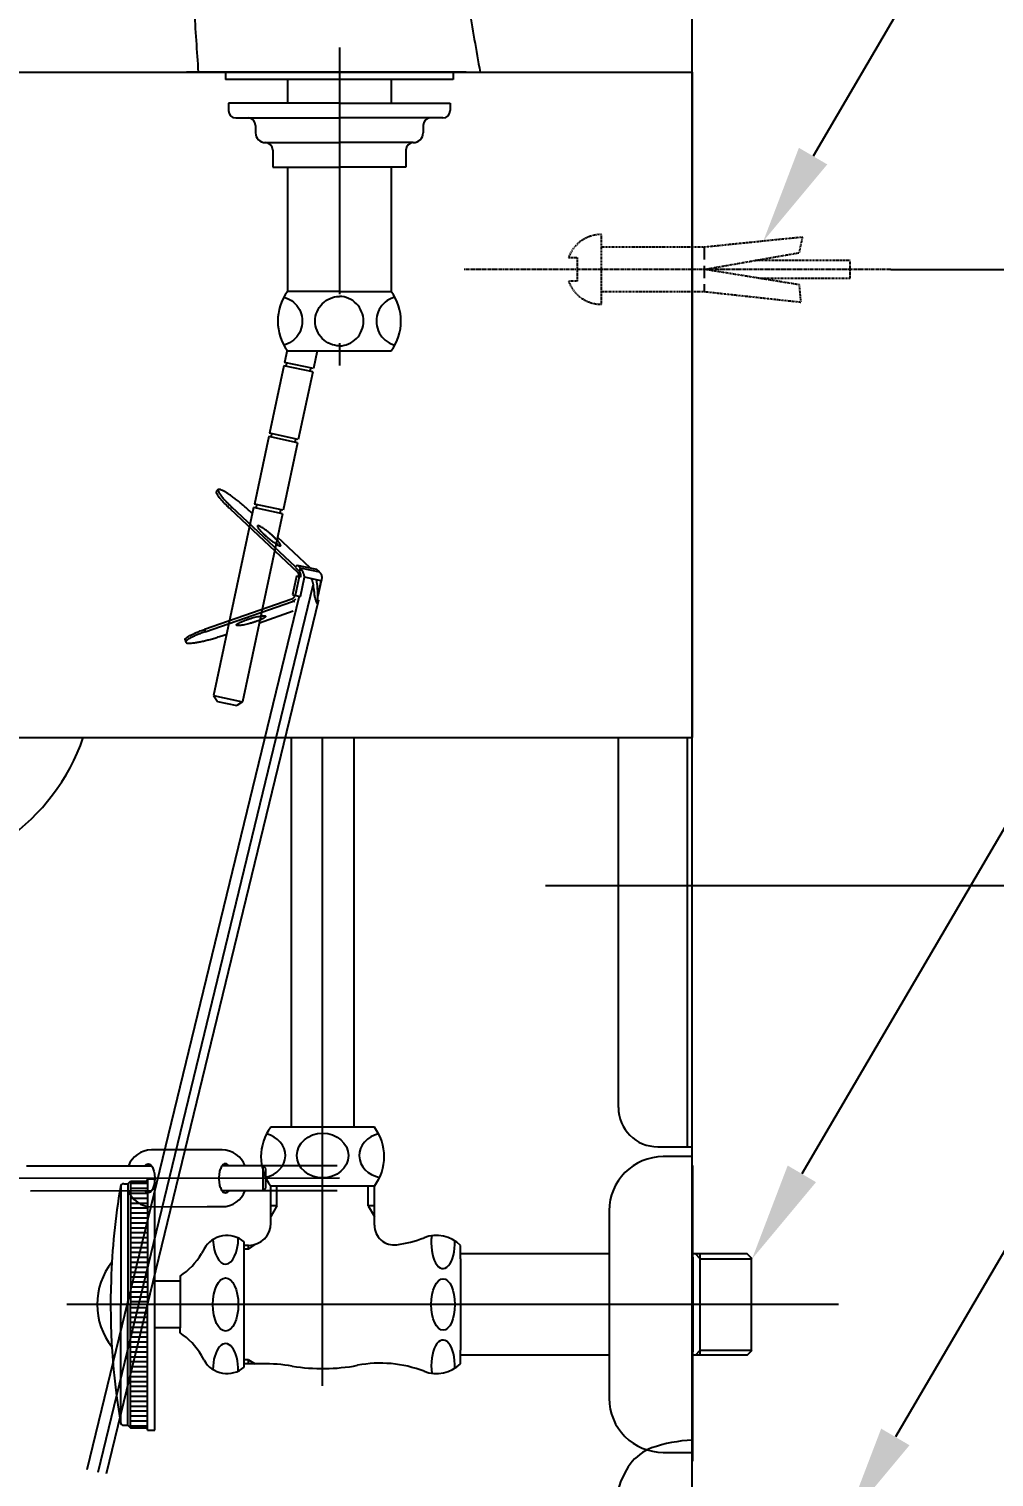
# Model space of a CAD drawing. Extents: x 0 to 6861, y 0 to 2100.
# Drawn here: x 6126.7 to 6322.5, y 640.4 to 934.2 of the extents above; entities that cross this region are included whole.
import ezdxf

# ---------------------------------------------------------------- set-up
doc = ezdxf.new("R2010")
doc.units = 0
doc.header["$LTSCALE"] = 20
doc.header["$MEASUREMENT"] = 0
for name, pattern in [('CENTER', [2, 1.25, -0.25, 0.25, -0.25]), ('CENTER2', [1.125, 0.75, -0.125, 0.125, -0.125]), ('HIDDEN2', [0.1875, 0.125, -0.0625])]:
    doc.linetypes.add(name, pattern=pattern)
doc.layers.get('0').update_dxf_attribs({"linetype": 'CONTINUOUS'})
doc.layers.get('DEFPOINTS').update_dxf_attribs({"linetype": 'CONTINUOUS'})
for name, color, linetype in [('1', 1, 'CONTINUOUS'), ('3', 3, 'CONTINUOUS'), ('4', 4, 'CONTINUOUS'), ('6', 6, 'CONTINUOUS'), ('7', 7, 'CONTINUOUS'), ('CENTER', 2, 'CENTER'), ('ORTHO$3', 7, 'CONTINUOUS'), ('ORTHO$4', 7, 'CONTINUOUS')]:
    doc.layers.add(name, color=color, linetype=linetype)
doc.layers.add('30', color=7, linetype='CONTINUOUS', true_color=0xffffff)
doc.styles.get("Standard").update_dxf_attribs({"font": 'NanumGothic.ttf'})
doc.dimstyles.get("Standard").update_dxf_attribs({"dimtxt": 2.5, "dimasz": 2, "dimexe": 2, "dimexo": 1, "dimgap": 1.5, "dimtad": 1, "dimdec": 0, "dimlfac": 10, "dimrnd": 0.5, "dimzin": 0, "dimdsep": 46, "dimtxsty": 'Standard', "dimcen": 0, "dimclrt": 2, "dimadec": 0, "dimazin": 0, "dimtfac": 1, "dimtdec": 0, "dimtmove": 0, "dimatfit": 3, "dimfxl": 1, "dimtolj": 1, "dimtzin": 0, "dimarcsym": 0})

# ---------------------------------------------------------------- blocks, each defined once
blk = doc.blocks.new('*D60')
at = {"layer": '1', "color": 3, "lineweight": -2, "transparency": 16777216}
for p, q in [((6301.56, 885.42), (6560.37, 885.42)), ((6540.37, 865.42), (6540.37, 586.95)), ((6540.37, 185.42), (6540.37, 545.26)), ((6361.66, 165.42), (6560.37, 165.42))]:
    blk.add_line(p, q, dxfattribs=at)
at = {"layer": '1', "color": 3, "transparency": 16777216}
for points in [[(6537.03, 865.42), (6543.7, 865.42), (6540.37, 885.42)], [(6537.03, 185.42), (6543.7, 185.42), (6540.37, 165.42)]]:
    blk.add_solid(points, dxfattribs=at)
at = {"layer": 'DEFPOINTS', "color": 0, "transparency": 16777216}
for p in [(6301.56, 885.42, -9.25), (6361.66, 165.42), (6540.37, 165.42)]:
    blk.add_point(p, dxfattribs=at)
at = {"layer": '1', "color": 2, "transparency": 16777216, "insert": (6540.37, 566.1), "char_height": 20, "attachment_point": 5}
blk.add_mtext('\\A1;720', dxfattribs=at)
blk = doc.blocks.new('*D51')
at = {"layer": '1', "color": 3, "lineweight": -2, "transparency": 16777216}
for p, q in [((6275.08, 760.42), (6403.98, 760.42)), ((6383.98, 740.42), (6383.98, 521.28)), ((6383.98, 185.42), (6383.98, 404.57)), ((6261.3, 165.42), (6403.98, 165.42))]:
    blk.add_line(p, q, dxfattribs=at)
at = {"layer": '1', "color": 3, "transparency": 16777216}
for points in [[(6380.65, 740.42), (6387.32, 740.42), (6383.98, 760.42)], [(6380.65, 185.42), (6387.32, 185.42), (6383.98, 165.42)]]:
    blk.add_solid(points, dxfattribs=at)
at = {"layer": 'DEFPOINTS', "color": 0, "transparency": 16777216}
for p in [(6275.08, 760.42), (6383.98, 760.42), (6261.3, 165.42)]:
    blk.add_point(p, dxfattribs=at)
at = {"layer": '1', "color": 2, "transparency": 16777216, "insert": (6383.98, 462.92), "char_height": 20, "width": 238.255, "attachment_point": 5}
blk.add_mtext('\\A1;595\\P(참고치수이므로\\P실측 후 타공할것)', dxfattribs=at)

msp = doc.modelspace()

# ---------------------------------------------------------------- linework, layer by layer
at = {"ltscale": 0.5}
for p, q in [((6161.1433, 925.42307, -9.25406), (6218.26222, 925.42307, -9.25406)), ((6166.63864, 925.42307, -9.25406), (6166.63864, 923.94454, -9.25406)), ((6166.63864, 925.42307, -9.25406), (6212.76686, 925.42307, -9.25406)), ((6212.76686, 925.42307, -9.25406), (6212.76686, 923.94454, -9.25406))]:
    msp.add_line(p, q, dxfattribs=at)
at = {"linetype": 'HIDDEN2'}
msp.add_line((6263.7446, 889.92307, -9.25406), (6263.7446, 880.92307, -9.25406), dxfattribs=at)
at = {"linetype": 'CENTER2', "ltscale": 0.05}
msp.add_line((6301.56052, 885.42307, -9.25406), (6214.96006, 885.42307, -9.25406), dxfattribs=at)
at = {"linetype": 'HIDDEN2', "ltscale": 0.05, "elevation": -9.25406}
msp.add_lwpolyline([(6242.86631, 878.33377), (6242.86631, 892.51238, 0.316316832), (6236.19561, 887.82307), (6237.97848, 887.82307), (6237.97848, 883.02307), (6236.19561, 883.02307, 0.316316832)], format="xyb", close=True, dxfattribs=at)
for points in [[(6242.86631, 880.92307), (6258.67249, 880.92307), (6263.7446, 880.92307), (6283.36384, 878.78638), (6283.0341, 882.29123), (6263.7446, 885.42307), (6283.0341, 888.81751), (6283.69357, 891.95979), (6263.7446, 889.92307), (6258.67249, 889.92307), (6242.86631, 889.92307)], [(6274.83107, 883.62307), (6293.35543, 883.62307), (6293.3068, 887.22307), (6273.97344, 887.22307)]]:
    msp.add_lwpolyline(points, dxfattribs=at)
at = {"layer": '1'}
msp.add_line((6261.30483, 165.42301), (6261.30483, 1186.06425), dxfattribs=at)
at = {"layer": '1', "color": 3}
for p, q in [((6345.55738, 1010.45014, -9.25406), (6285.81105, 908.4037, -9.25406)), ((6350.43796, 816.20372), (6283.53419, 701.93243)), ((6340.7014, 713.80206), (6302.50185, 648.55743))]:
    msp.add_line(p, q, dxfattribs=at)
at = {"layer": '1', "color": 7, "linetype": 'Continuous'}
msp.add_line((6212.76686, 923.94454, -9.25406), (6166.63864, 923.94454, -9.25406), dxfattribs=at)
for points, knots in [([(6204.71157, 1009.5795, -9.25406), (6204.84525, 1008.29215, -9.25406), (6205.04146, 1006.44306, -9.25406), (6205.30589, 1004.03287, -9.25406), (6205.46323, 1002.62868, -9.25406), (6205.59115, 1001.50557, -9.25406), (6205.72049, 1000.38262, -9.25406), (6205.88488, 998.97925, -9.25406), (6206.08674, 997.29576, -9.25406), (6206.2934, 995.61285, -9.25406), (6206.50508, 993.93057, -9.25406), (6206.93892, 990.56732, -9.25406), (6207.63057, 985.52771, -9.25406), (6208.48279, 979.94036, -9.25406), (6209.12991, 976.03729, -9.25406), (6209.5143, 973.80947, -9.25406), (6209.90415, 971.58259, -9.25406), (6210.39756, 968.80007, -9.25406), (6211.60154, 962.12556, -9.25406), (6213.46256, 952.12388, -9.25406), (6215.51588, 941.00815, -9.25406), (6217.08222, 932.10185, -9.25406), (6217.86919, 927.64938, -9.25406), (6218.26222, 925.42307, -9.25406)], [0, 0, 0, 0, 0.045535933, 0.065420601, 0.085305269, 0.095247603, 0.105189937, 0.125074605, 0.144959274, 0.164843942, 0.18472861, 0.204613278, 0.28415195, 0.363690622, 0.403459958, 0.423344626, 0.443229294, 0.48299863, 0.522767967, 0.681845311, 0.840922656, 0.920461328, 1, 1, 1, 1]), ([(6161.1433, 925.42307, -9.25406), (6161.00067, 927.57049, -9.25406), (6160.7154, 931.86534, -9.25406), (6160.14488, 940.45503, -9.25406), (6159.43173, 951.19214, -9.25406), (6158.78984, 960.85555, -9.25406), (6158.36272, 967.29787, -9.25406), (6158.1848, 969.98217, -9.25406), (6158.04243, 972.12961, -9.25406), (6157.89963, 974.27702, -9.25406), (6157.66132, 977.82877, -9.25406), (6157.45237, 980.84323, -9.25406), (6157.31554, 982.78401, -9.25406)], [0, 0, 0, 0, 0.112308708, 0.224617416, 0.449234832, 0.673852248, 0.730006602, 0.786160956, 0.814238133, 0.84231531, 0.898469664, 1, 1, 1, 1]), ([(6161.14329, 925.42307, -9.25406), (6161.1433, 925.42307, -9.25406), (6161.18593, 925.42307, -9.25406), (6161.35609, 925.42307, -9.25406), (6161.5155, 925.42307, -9.25406), (6161.7853, 925.42307, -9.25406), (6161.986, 925.42307, -9.25406), (6162.39156, 925.42307, -9.25406), (6163.12438, 925.42307, -9.25406), (6164.24218, 925.42307, -9.25406), (6165.58765, 925.42307, -9.25406), (6167.15017, 925.42307, -9.25406), (6168.91595, 925.42307, -9.25406), (6170.87056, 925.42307, -9.25406), (6173.70647, 925.42307, -9.25406), (6176.85289, 925.42307, -9.25406), (6180.23288, 925.42307, -9.25406), (6182.42531, 925.42307, -9.25406), (6184.21632, 925.42307, -9.25406), (6186.02837, 925.42307, -9.25406), (6189.24445, 925.42307, -9.25406), (6192.97732, 925.42307, -9.25406), (6196.66178, 925.42307, -9.25406), (6200.27659, 925.42307, -9.25406), (6204.59419, 925.42307, -9.25406), (6209.22964, 925.42307, -9.25406), (6213.10506, 925.42307, -9.25406), (6215.54166, 925.42307, -9.25406), (6216.7652, 925.42307, -9.25406), (6217.31976, 925.42307, -9.25406), (6218.00453, 925.42307, -9.25406), (6218.26221, 925.42307, -9.25406), (6218.26222, 925.42307, -9.25406)], [0, 0, 0, 0, 0.031250001, 0.031250001, 0.062500002, 0.070312502, 0.078125002, 0.093750003, 0.125000004, 0.156250004, 0.187500005, 0.218750006, 0.250000007, 0.281250008, 0.312500009, 0.375000011, 0.406250011, 0.437500012, 0.453125013, 0.468750013, 0.500000014, 0.562500016, 0.593750017, 0.625000018, 0.687500019, 0.750000021, 0.812500023, 0.875000025, 0.906250026, 0.921875026, 0.937500027, 1, 1, 1, 1])]:
    msp.add_open_spline(points, degree=3, knots=knots, dxfattribs=at)
at = {"layer": '1', "color": 3}
for points in [[(6288.68761, 906.71952, -9.25406), (6282.93448, 910.08788, -9.25406), (6275.70597, 891.14429, -9.25406)], [(6286.41076, 700.24825), (6280.65762, 703.61661), (6273.42911, 684.67301)], [(6305.37842, 646.87325), (6299.62528, 650.24161), (6292.39677, 631.29801)]]:
    msp.add_solid(points, dxfattribs=at)
at = {"layer": '3'}
for p, q in [((6162.64406, 706.77562), (6151.58516, 706.77385)), ((6165.93045, 706.77614), (6162.64406, 706.77562)), ((6145.67308, 703.52291), (6126.23275, 703.5198)), ((6151.62276, 703.52386), (6145.67308, 703.52291)), ((6189.25832, 703.52987), (6165.89388, 703.52614)), ((6174.7584, 703.02995), (6174.25832, 703.52987)), ((6174.25912, 698.52987), (6174.25832, 703.52987)), ((6174.75904, 699.02995), (6174.7584, 703.02995)), ((6189.75872, 701.02995), (6111.30483, 701.01742)), ((6127.03334, 698.51993), (6151.62356, 698.52386)), ((6165.89468, 698.52614), (6189.25912, 698.52987)), ((6174.25912, 698.52987), (6174.75904, 699.02995)), ((6151.587, 695.27385), (6162.90964, 695.27566)), ((6162.90964, 695.27566), (6165.93229, 695.27614))]:
    msp.add_line(p, q, dxfattribs=at)
for points in [[(6150.24945, 703.52364, -0.044238089), (6150.50153, 703.80308, -0.189273345), (6150.93603, 703.97375, -0.189273345), (6151.37059, 703.80322, -0.101058622), (6151.86693, 703.10986, -0.059301535), (6152.14277, 702.22248, -0.045721536), (6152.25279, 701.02396, -0.045721536)], [(6167.2672, 703.52636, 0.044238089), (6167.01503, 703.80571, 0.189273345), (6166.58047, 703.97625, 0.189273345), (6166.14596, 703.80558, 0.101058622), (6165.64985, 703.11206, 0.059301535), (6165.37429, 702.22459, 0.045721536), (6165.26466, 701.02604, 0.045721536)], [(6152.25279, 701.02396, -0.045721536), (6152.14315, 699.8254, -0.059301535), (6151.86759, 698.93793, -0.101058622), (6151.37148, 698.24442, -0.189273345), (6150.93698, 698.07375, -0.189273345), (6150.50242, 698.24428, -0.044238089), (6150.25025, 698.52364, -0.059301535)], [(6165.26466, 701.02604, 0.045721536), (6165.37467, 699.82751, 0.059301535), (6165.65052, 698.94013, 0.101058622), (6166.14685, 698.24678, 0.189273345), (6166.58141, 698.07625, 0.189273345), (6167.01591, 698.24692, 0.044238089), (6167.268, 698.52636, 0.059301535)]]:
    msp.add_lwpolyline(points, format="xyb", dxfattribs=at)
for centre, start, end in [((6151.58596, 701.77385), 90.0091515, 159.5218364), ((6165.93125, 701.77614), 20.4964666, 90.0091515), ((6151.5862, 700.27385), 200.4964666, 270.0091515), ((6165.93149, 700.27614), 270.0091515, 339.5218364)]:
    msp.add_arc(centre, 5, start, end, dxfattribs=at)
at = {"layer": '30', "color": 7, "linetype": 'Continuous'}
msp.add_open_spline([(6215.42497, 925.42307, -9.25406), (6214.6979, 925.42307, -9.25406), (6212.91356, 925.42307, -9.25406), (6208.48094, 925.42307, -9.25406), (6206.3122, 925.42307, -9.25406), (6201.42501, 925.42307, -9.25406), (6198.76983, 925.42307, -9.25406), (6190.30232, 925.42307, -9.25406), (6184.20964, 925.42307, -9.25406), (6176.22829, 925.42307, -9.25406), (6173.81086, 925.42307, -9.25406), (6168.89616, 925.42307, -9.25406), (6166.43823, 925.42307, -9.25406), (6163.98052, 925.42307, -9.25406)], degree=3, knots=[0, 0, 0, 0, 0.199895817, 0.199895817, 0.333246514, 0.333246514, 0.466597212, 0.466597212, 0.733298606, 0.733298606, 0.866649303, 0.866649303, 1, 1, 1, 1], dxfattribs=at)
at = {"layer": '4'}
msp.add_line((6261.30483, 613.64283), (6261.30483, 646.14283), dxfattribs=at)
for centre, radius, start, end in [((6256.6493, 637.00117), 10, 111.1926769, 142.8034508), ((6262.80483, 617.96053), 30, 92.865984, 109.0071361), ((6265.30483, 631.92301), 20, 146.2077116, 177.435912)]:
    msp.add_arc(centre, radius, start, end, dxfattribs=at)
at = {"layer": '6'}
for p, q in [((6179.95483, 790.42301), (6179.95483, 711.42301)), ((6186.30483, 658.93029), (6186.30483, 790.42301)), ((6192.65483, 790.42301), (6192.65483, 711.42301)), ((6192.65483, 711.42301), (6175.80483, 711.42301)), ((6196.80483, 711.42301), (6192.65483, 711.42301)), ((6261.42911, 705.42301), (6255.42911, 705.42301)), ((6261.42911, 643.64283), (6261.42911, 703.64283)), ((6145.38964, 699.42301), (6145.38964, 675.42301)), ((6145.98108, 699.92301), (6146.80483, 699.92301)), ((6146.80483, 699.92301), (6147.30483, 700.42301)), ((6146.80483, 699.92301), (6146.80483, 675.42301)), ((6147.30483, 700.42301), (6147.30483, 675.42301)), ((6147.30483, 700.42301), (6150.50483, 700.42301)), ((6147.30483, 700.01153), (6150.80483, 700.01153)), ((6150.80483, 700.72301), (6150.80483, 700.92301)), ((6150.80483, 700.92301), (6152.30483, 700.92301)), ((6150.80483, 700.72301), (6150.80483, 675.42301)), ((6152.30483, 699.92301), (6152.30483, 700.92301)), ((6152.30483, 675.42301), (6152.30483, 699.92301)), ((6196.80483, 699.42301), (6175.80483, 699.42301)), ((6175.80483, 691.92301), (6175.80483, 699.42301)), ((6177.05483, 695.42301), (6177.05483, 699.42301)), ((6195.55483, 695.42301), (6195.55483, 699.42301)), ((6196.80483, 691.51138), (6196.80483, 699.42301)), ((6147.30483, 699.01153), (6150.80483, 699.01153)), ((6147.30483, 698.01153), (6150.80483, 698.01153)), ((6147.30483, 697.01153), (6150.80483, 697.01153)), ((6147.30483, 696.01153), (6150.80483, 696.01153)), ((6147.30483, 695.01153), (6150.80483, 695.01153)), ((6147.30483, 694.01153), (6150.80483, 694.01153)), ((6177.05483, 695.42301), (6175.80483, 693.25795)), ((6177.05483, 695.42301), (6175.80483, 695.42301)), ((6195.55483, 695.42301), (6196.80483, 693.25795)), ((6196.80483, 695.42301), (6195.55483, 695.42301)), ((6244.42911, 694.42301), (6244.42911, 656.42301)), ((6147.30483, 693.01153), (6150.80483, 693.01153)), ((6147.30483, 692.01153), (6150.80483, 692.01153)), ((6147.30483, 691.01153), (6150.80483, 691.01153)), ((6147.30483, 690.01153), (6150.80483, 690.01153)), ((6147.30483, 689.01153), (6150.80483, 689.01153)), ((6147.30483, 688.01153), (6150.80483, 688.01153)), ((6170.39143, 687.42301), (6170.39143, 688.14372)), ((6171.30483, 686.67301), (6172.60387, 687.61459)), ((6147.30483, 687.01153), (6150.80483, 687.01153)), ((6147.30483, 686.01153), (6150.80483, 686.01153)), ((6147.30483, 685.01153), (6150.80483, 685.01153)), ((6162.27802, 686.74452), (6161.72565, 685.7878)), ((6170.39143, 663.42301), (6170.39143, 687.42301)), ((6171.30483, 687.42301), (6170.39143, 687.42301)), ((6171.30483, 686.67301), (6170.39143, 686.67301)), ((6171.30483, 686.67301), (6171.30483, 687.42301)), ((6244.42911, 685.67301), (6214.30483, 685.67301)), ((6214.30483, 684.67301), (6214.30483, 666.17301)), ((6214.30595, 684.67414), (6214.30595, 687.4219)), ((6272.42911, 685.67301), (6261.42911, 685.67301)), ((6261.42911, 685.05605), (6261.42911, 665.79062)), ((6262.92911, 684.67301), (6261.92911, 685.67301)), ((6262.92911, 665.17301), (6262.92911, 685.67301)), ((6262.92911, 684.67301), (6273.42911, 684.67301)), ((6273.42911, 684.67301), (6272.42911, 685.67301)), ((6273.30483, 666.17301), (6273.30483, 684.67301)), ((6147.30483, 684.01153), (6150.80483, 684.01153)), ((6147.30483, 683.01153), (6150.80483, 683.01153)), ((6147.30483, 682.01153), (6150.80483, 682.01153)), ((6147.30483, 681.01153), (6150.80483, 681.01153)), ((6147.30483, 680.01153), (6150.80483, 680.01153)), ((6147.30483, 679.01153), (6150.80483, 679.01153)), ((6157.39143, 680.17301), (6152.30483, 680.17301)), ((6157.39143, 681.15535), (6157.39143, 680.17301)), ((6157.39143, 680.17301), (6157.39143, 670.67301)), ((6147.30483, 678.01153), (6150.80483, 678.01153)), ((6147.30483, 677.01153), (6150.80483, 677.01153)), ((6147.30483, 676.01153), (6150.80483, 676.01153)), ((6290.96465, 675.42301), (6134.42274, 675.42301)), ((6145.38964, 651.42301), (6145.38964, 675.42301)), ((6146.80483, 650.92301), (6146.80483, 675.42301)), ((6147.30483, 650.42301), (6147.30483, 675.42301)), ((6147.30483, 674.83449), (6150.80483, 674.83449)), ((6147.30483, 673.83449), (6150.80483, 673.83449)), ((6147.30483, 672.83449), (6150.80483, 672.83449)), ((6150.80483, 650.12301), (6150.80483, 675.42301)), ((6152.30483, 649.92301), (6152.30483, 675.42301)), ((6147.30483, 671.83449), (6150.80483, 671.83449)), ((6147.30483, 670.83449), (6150.80483, 670.83449)), ((6147.30483, 669.83449), (6150.80483, 669.83449)), ((6157.39143, 670.67301), (6152.30483, 670.67301)), ((6157.39143, 669.69067), (6157.39143, 670.67301)), ((6147.30483, 668.83449), (6150.80483, 668.83449)), ((6147.30483, 667.83449), (6150.80483, 667.83449)), ((6147.30483, 666.83449), (6150.80483, 666.83449)), ((6147.30483, 665.83449), (6150.80483, 665.83449)), ((6147.30483, 664.83449), (6150.80483, 664.83449)), ((6162.27802, 664.1015), (6161.72565, 665.05822)), ((6171.30483, 664.17301), (6170.39143, 664.17301)), ((6171.30483, 664.17301), (6172.60387, 663.42301)), ((6171.30483, 663.42301), (6171.30483, 664.17301)), ((6214.30483, 663.42301), (6214.30483, 666.17301)), ((6244.42911, 665.17301), (6214.30483, 665.17301)), ((6214.30483, 665.17301), (6214.30483, 664.99127)), ((6214.30483, 663.42301), (6214.30483, 664.99127)), ((6272.42911, 665.17301), (6261.42911, 665.17301)), ((6261.92911, 665.17301), (6262.92911, 666.17301)), ((6262.92911, 666.17301), (6273.42911, 666.17301)), ((6272.42911, 665.17301), (6273.42911, 666.17301)), ((6147.30483, 663.83449), (6150.80483, 663.83449)), ((6147.30483, 662.83449), (6150.80483, 662.83449)), ((6147.30483, 661.83449), (6150.80483, 661.83449)), ((6174.01662, 663.42301), (6170.39143, 663.42301)), ((6170.39143, 662.7023), (6170.39143, 663.42301)), ((6147.30483, 660.83449), (6150.80483, 660.83449)), ((6147.30483, 659.83449), (6150.80483, 659.83449)), ((6147.30483, 658.83449), (6150.80483, 658.83449)), ((6147.30483, 657.83449), (6150.80483, 657.83449)), ((6147.30483, 656.83449), (6150.80483, 656.83449)), ((6147.30483, 655.83449), (6150.80483, 655.83449)), ((6147.30483, 654.83449), (6150.80483, 654.83449)), ((6147.30483, 653.83449), (6150.80483, 653.83449)), ((6147.30483, 652.83449), (6150.80483, 652.83449)), ((6145.98108, 650.92301), (6146.80483, 650.92301)), ((6146.80483, 650.92301), (6147.30483, 650.42301)), ((6147.30483, 651.83449), (6150.80483, 651.83449)), ((6147.30483, 650.83449), (6150.80483, 650.83449)), ((6147.30483, 650.42301), (6150.50483, 650.42301)), ((6150.80483, 649.92301), (6150.80483, 650.12301)), ((6150.80483, 649.92301), (6152.30483, 649.92301)), ((6255.42911, 645.42301), (6261.42911, 645.42301))]:
    msp.add_line(p, q, dxfattribs=at)
for centre, radius, start, end in [((6183.80483, 705.42301), 10, 143.1301024, 216.8698976), ((6188.80483, 705.42301), 10, 323.1301024, 36.8698976), ((6255.42911, 694.42301), 11, 90, 180), ((6288.30483, 675.42301), 145, 170.50659, 178.0568579), ((6145.98108, 699.22301), 0.7, 90, 170.50659), ((6150.50483, 700.72301), 0.3, 270, 0), ((6171.30483, 691.92301), 4.5, 270, 0), ((6200.80483, 691.51138), 4, 180, 277.7116785), ((6166.91729, 684.06604), 5.35697, 49.5694344, 150), ((6198.01, 712.15072), 24.82771, 277.7116785, 290.9661375), ((6209.39846, 682.43026), 7, 45.4870636, 110.9661375), ((6149.6013, 692.7878), 14, 303.8098204, 330), ((6154.55906, 675.37768), 14, 141.7859267, 179.7527285), ((6288.30483, 675.42301), 145, 178.0568579, 189.49341), ((6154.55906, 675.49852), 14, 180.2472715, 218.2140733), ((6149.6013, 658.05822), 14, 30, 56.1901796), ((6166.91729, 666.77998), 5.35697, 210, 310.4305656), ((6174.01662, 625.42301), 38, 80.6951765, 90.0000026), ((6186.30483, 700.42301), 38, 260.6951745, 280.737274), ((6198.01, 638.6953), 24.82771, 69.0338625, 100.737275), ((6209.39846, 668.41576), 7, 249.0338625, 314.5), ((6255.42911, 656.42301), 11, 180, 270), ((6145.98108, 651.62301), 0.7, 189.49341, 270), ((6150.50483, 650.12301), 0.3, 0, 90)]:
    msp.add_arc(centre, radius, start, end, dxfattribs=at)
for centre, major_axis, ratio, start_param, end_param in [((6173.53156, 705.65059), (-5.22946, 0), 0.866391406, 1.800504354, 4.443057795), ((6198.9875, 705.65059), (-5.22946, 0), 0.866391406, -1.317473203, 1.357377569), ((6166.62617, 689.01529), (0, 5.39901), 0.478204164, 1.649186922, 4.692658194), ((6210.74377, 687.92791), (0, 5.21778), 0.460090084, 1.292018265, 4.793094981), ((6166.62617, 662.10257), (0, 5.39901), 0.478204164, 4.681700192, 7.825212734), ((6210.74377, 663.00872), (0, 5.21778), 0.460090084, 4.613778576, 8.151219719)]:
    msp.add_ellipse(centre, major_axis=major_axis, ratio=ratio, start_param=start_param, end_param=end_param, dxfattribs=at)
for centre, major_axis, ratio in [((6186.30483, 705.65059), (5.22946, 0), 0.866391406), ((6166.62617, 675.42301), (0, -5.39901), 0.478204164), ((6210.74377, 675.42301), (0, -5.21778), 0.460090084)]:
    msp.add_ellipse(centre, major_axis=major_axis, ratio=ratio, dxfattribs=at)
at = {"layer": '7'}
for p, q in [((5783.30483, 925.423, -9.25406), (6261.30483, 925.42307, -9.25406)), ((6193.70275, 925.42307, -9.25406), (6158.70275, 925.42307, -9.25406)), ((6161.9288, 925.42307, -9.25406), (6191.08499, 925.42307, -9.25406)), ((6163.31569, 925.42307, -9.25406), (6214.08499, 925.42307, -9.25406)), ((6191.08499, 925.42307, -9.25406), (6212.70275, 925.42307, -9.25406)), ((6212.70275, 925.42307, -9.25406), (6193.70275, 925.42307, -9.25406)), ((6197.78166, 925.42307, -9.25406), (6196.76977, 925.42307, -9.25406)), ((6198.97622, 925.42307, -9.25406), (6197.78166, 925.42307, -9.25406)), ((6179.20275, 923.94454, -9.25406), (6179.20275, 919.13729, -9.25406)), ((6200.20275, 923.94454, -9.25406), (6200.20275, 919.13729, -9.25406)), ((6167.20275, 919.13729, -9.25406), (6167.20275, 917.63729, -9.25406)), ((6189.70275, 919.13729, -9.25406), (6167.20275, 919.13729, -9.25406)), ((6189.70275, 919.13729, -9.25406), (6212.20275, 919.13729, -9.25406)), ((6212.20275, 919.13729, -9.25406), (6212.20275, 917.63729, -9.25406)), ((6168.70275, 916.13729, -9.25406), (6171.20275, 916.13729, -9.25406)), ((6171.20275, 916.13729, -9.25406), (6189.70275, 916.13729, -9.25406)), ((6172.70275, 914.63729, -9.25406), (6172.70275, 913.13729, -9.25406)), ((6208.20275, 916.13729, -9.25406), (6189.70275, 916.13729, -9.25406)), ((6206.70275, 914.63729, -9.25406), (6206.70275, 913.13729, -9.25406)), ((6210.70275, 916.13729, -9.25406), (6208.20275, 916.13729, -9.25406)), ((6174.70275, 911.13729, -9.25406), (6189.70275, 911.13729, -9.25406)), ((6204.70275, 911.13729, -9.25406), (6189.70275, 911.13729, -9.25406)), ((6176.20275, 909.63729, -9.25406), (6176.20275, 906.13729, -9.25406)), ((6203.20275, 909.63729, -9.25406), (6203.20275, 906.13729, -9.25406)), ((6176.20275, 906.13729, -9.25406), (6189.70275, 906.13729, -9.25406)), ((6179.20275, 906.13729, -9.25406), (6179.20275, 880.92307, -9.25406)), ((6203.20275, 906.13729, -9.25406), (6189.70275, 906.13729, -9.25406)), ((6200.20275, 906.13729, -9.25406), (6200.20275, 880.92307, -9.25406)), ((6189.70275, 880.92307, -9.25406), (6179.20275, 880.92307, -9.25406)), ((6189.70275, 880.92307, -9.25406), (6200.20275, 880.92307, -9.25406)), ((6179.10402, 869.05702, -9.25406), (6178.57113, 866.54996, -9.25406)), ((6179.20275, 868.92307, -9.25406), (6200.20275, 868.92307, -9.25406)), ((6185.20959, 868.92307, -9.25406), (6184.44001, 865.30249, -9.25406)), ((6178.42559, 865.86526, -9.25406), (6175.51482, 852.17119, -9.25406)), ((6184.29447, 864.61779, -9.25406), (6178.42559, 865.86526, -9.25406)), ((6184.44001, 865.30249, -9.25406), (6178.57113, 866.54996, -9.25406)), ((6178.91466, 865.7613, -9.25406), (6179.0602, 866.44601, -9.25406)), ((6184.29447, 864.61779, -9.25406), (6181.38371, 850.92372, -9.25406)), ((6183.8054, 864.72174, -9.25406), (6183.95094, 865.40645, -9.25406)), ((6181.38371, 850.92372, -9.25406), (6175.51482, 852.17119, -9.25406)), ((6175.85836, 851.38253, -9.25406), (6176.0039, 852.06724, -9.25406)), ((6175.36929, 851.48649, -9.25406), (6172.45852, 837.79242, -9.25406)), ((6181.23817, 850.23902, -9.25406), (6175.36929, 851.48649, -9.25406)), ((6181.23817, 850.23902, -9.25406), (6178.32741, 836.54495, -9.25406)), ((6180.7491, 850.34297, -9.25406), (6180.89464, 851.02768, -9.25406)), ((6165.12471, 840.73988, -9.25406), (6164.80173, 840.36585, -9.25406)), ((6178.32741, 836.54495, -9.25406), (6172.45852, 837.79242, -9.25406)), ((6172.80206, 837.00376, -9.25406), (6172.9476, 837.68847, -9.25406)), ((6172.31298, 837.10772, -9.25406), (6164.20443, 798.95996, -9.25406)), ((6167.88156, 837.1977, -9.25406), (6167.55857, 836.82367, -9.25406)), ((6167.55857, 836.82367, -9.25406), (6181.20004, 824.00564, -9.25406)), ((6180.80048, 825.0586, -9.25406), (6167.88156, 837.1977, -9.25406)), ((6178.18187, 835.86025, -9.25406), (6170.07331, 797.71249, -9.25406)), ((6172.0509, 835.87473, -9.25406), (6171.45021, 836.43916, -9.25406)), ((6178.18187, 835.86025, -9.25406), (6172.31298, 837.10772, -9.25406)), ((6177.6928, 835.96421, -9.25406), (6177.83833, 836.64891, -9.25406)), ((6183.7522, 824.87976, -9.25406), (6177.16377, 831.07049, -9.25406)), ((6180.99945, 823.1629, -9.25406), (6180.19997, 819.40163, -9.25406)), ((6181.12333, 825.43854, -9.25406), (6180.73574, 824.9897, -9.25406)), ((6180.73574, 824.9897, -9.25406), (6181.34459, 824.4176, -9.25406)), ((6181.5438, 823.0472, -9.25406), (6180.74431, 819.28593, -9.25406)), ((6181.79822, 822.99312, -9.25406), (6180.99958, 823.16288, -9.25406)), ((6181.73218, 824.86644, -9.25406), (6181.12333, 825.43854, -9.25406)), ((6181.12333, 825.43854, -9.25406), (6185.04885, 824.60415, -9.25406)), ((6181.77258, 824.82739, -9.25406), (6181.61268, 824.07514, -9.25406)), ((6181.73218, 824.86644, -9.25406), (6185.6577, 824.03204, -9.25406)), ((6181.8304, 819.05507, -9.25406), (6182.66205, 822.96766, -9.25406)), ((6186.0192, 822.25408, -9.25406), (6182.62501, 822.97554, -9.25406)), ((6185.6577, 824.03204, -9.25406), (6185.04885, 824.60415, -9.25406)), ((6140.75337, 641.43908, -9.25406), (6184.38225, 821.35512, -9.25406)), ((6185.99279, 822.25969, -9.25406), (6185.33236, 819.1526, -9.25406)), ((6185.34024, 818.96197, -9.25406), (6186.0391, 822.24985, -9.25406)), ((6181.53302, 819.11828, -9.25406), (6138.46994, 641.8973, -9.25406)), ((6185.45853, 818.28389, -9.25406), (6142.41596, 641.10545, -9.25406)), ((6180.04044, 818.55017, -9.25406), (6162.36478, 812.3888, -9.25406)), ((6162.50771, 811.91573, -9.25406), (6180.18337, 818.0771, -9.25406)), ((6180.70382, 817.96647, -9.25406), (6180.18337, 818.0771, -9.25406)), ((6180.20009, 819.40161, -9.25406), (6181.8304, 819.05507, -9.25406)), ((6185.36662, 818.30343, -9.25406), (6185.45853, 818.28389, -9.25406)), ((6173.4796, 813.7378, -9.25406), (6180.31116, 816.11915, -9.25406)), ((6162.36478, 812.3888, -9.25406), (6162.50771, 811.91573, -9.25406)), ((6166.07636, 811.15719, -9.25406), (6166.8547, 811.4285, -9.25406)), ((6158.40554, 810.27417, -9.25406), (6158.54847, 809.8011, -9.25406)), ((6164.20443, 798.95996, -9.25406), (6164.97466, 797.7739, -9.25406)), ((6164.20443, 798.95996, -9.25406), (6170.07331, 797.71249, -9.25406)), ((6164.97466, 797.7739, -9.25406), (6168.88725, 796.94226, -9.25406)), ((6170.07331, 797.71249, -9.25406), (6168.88725, 796.94226, -9.25406)), ((5790.36271, 790.42301, -9.25406), (6261.30483, 790.42301, -9.25406)), ((6246.30483, 715.42297), (6246.30483, 790.42301)), ((6260.30483, 707.42297), (6260.30483, 790.42301)), ((6231.52483, 760.42297), (6275.08483, 760.42297)), ((6254.30483, 707.42297), (6261.30483, 707.42297)), ((6261.30483, 450.42297), (6261.30483, 707.42297))]:
    msp.add_line(p, q, dxfattribs=at)
at = {"layer": '7', "extrusion": (0, 1, 0)}
for p, q in [((6261.30483, 790.42299, -9.25406), (6261.30483, 845.42307, -9.25406)), ((6261.30483, 790.42299, -9.25406), (6261.30483, 845.42307, -9.25406)), ((6261.30483, 790.42299, -9.25406), (6261.30483, 845.42307, -9.25406)), ((6261.30483, 790.42299, -9.25406), (6261.30483, 845.42307, -9.25406)), ((6261.30483, 790.42301, -9.25406), (6261.30483, 790.42299, -9.25406)), ((6261.30483, 790.42299, -9.25406), (6261.30483, 790.42301, -9.25406)), ((6261.30483, 790.42301, -9.25406), (6261.30483, 790.42299, -9.25406)), ((6261.30483, 790.42299, -9.25406), (6261.30483, 790.42301, -9.25406))]:
    msp.add_line(p, q, dxfattribs=at)
at = {"layer": '7', "elevation": -9.25406}
for points in [[(6178.46097, 879.77911, -0.038644553), (6179.16392, 879.54404, -0.099232663), (6180.75807, 878.4586, -0.097723966), (6181.81853, 876.84128, -0.09668327), (6182.19295, 874.92307, -0.09668327), (6181.81853, 873.00485, -0.097723966), (6180.75807, 871.38753, -0.099232663), (6179.16392, 870.30209, -0.038644553), (6178.46097, 870.06702, -0.100326473)], [(6189.70275, 869.92307, -0.100326473), (6187.8328, 870.30209, -0.099232663), (6186.23865, 871.38753, -0.097723966), (6185.17819, 873.00485, -0.09668327), (6184.80377, 874.92307, -0.09668327), (6185.17819, 876.84128, -0.097723966), (6186.23865, 878.4586, -0.099232663), (6187.8328, 879.54404, -0.100326473), (6189.70275, 879.92307)], [(6189.70275, 869.92307, 0.100326473), (6191.57271, 870.30209, 0.099232663), (6193.16685, 871.38753, 0.097723966), (6194.22731, 873.00485, 0.09668327), (6194.60173, 874.92307, 0.09668327), (6194.22731, 876.84128, 0.097723966), (6193.16685, 878.4586, 0.099232663), (6191.57271, 879.54404, 0.100326473), (6189.70275, 879.92307)], [(6200.94454, 879.77911, 0.038644553), (6200.24158, 879.54404, 0.099232663), (6198.64743, 878.4586, 0.097723966), (6197.58697, 876.84128, 0.09668327), (6197.21255, 874.92307, 0.09668327), (6197.58697, 873.00485, 0.097723966), (6198.64743, 871.38753, 0.099232663), (6200.24158, 870.30209, 0.038644553), (6200.94454, 870.06702, 0.100326473)]]:
    msp.add_lwpolyline(points, format="xyb", dxfattribs=at)
at = {"layer": '7'}
for centre, radius, start, end in [((6168.70275, 917.63729, -9.25406), 1.5, 180, 270), ((6210.70275, 917.63729, -9.25406), 1.5, 270, 0), ((6171.20275, 914.63729, -9.25406), 1.5, 0, 90), ((6208.20275, 914.63729, -9.25406), 1.5, 90, 180), ((6174.70275, 913.13729, -9.25406), 2, 180, 270), ((6174.70275, 909.63729, -9.25406), 1.5, 0, 90), ((6204.70275, 909.63729, -9.25406), 1.5, 90, 180), ((6204.70275, 913.13729, -9.25406), 2, 270, 0), ((6187.20275, 874.92307, -9.25406), 10, 143.1301024, 216.8698976), ((6187.20275, 874.92307, -9.25406), 10, 143.1301024, 216.8698976), ((6192.20275, 874.92307, -9.25406), 10, 323.1301024, 36.8698976), ((6097.85582, 804.29484, -9.25406), 42.23463, 269.7673653, 340.8254649), ((6254.30483, 715.42297), 8, 180, 270)]:
    msp.add_arc(centre, radius, start, end, dxfattribs=at)
for points in [[(6167.55857, 836.82367, -9.25406), (6166.88863, 837.47086, -9.25406), (6166.28562, 838.09007, -9.25406), (6165.766, 838.6644, -9.25406), (6165.34393, 839.17817, -9.25406), (6165.03095, 839.61738, -9.25406), (6164.83558, 839.97005, -9.25406), (6164.76316, 840.22654, -9.25406), (6164.80267, 840.3652, -9.25406)], [(6165.12566, 840.73923, -9.25406), (6165.08615, 840.60057, -9.25406), (6165.15857, 840.34408, -9.25406), (6165.35394, 839.99142, -9.25406), (6165.66692, 839.55221, -9.25406), (6166.08899, 839.03843, -9.25406), (6166.60861, 838.4641, -9.25406), (6167.21162, 837.8449, -9.25406), (6167.88156, 837.1977, -9.25406)], [(6171.45021, 836.43916, -9.25406), (6170.73161, 837.0967, -9.25406), (6169.98392, 837.74666, -9.25406), (6169.22755, 838.37131, -9.25406), (6168.48313, 838.9536, -9.25406), (6167.77096, 839.47766, -9.25406), (6167.11048, 839.92919, -9.25406), (6166.5197, 840.29586, -9.25406), (6166.01474, 840.56768, -9.25406), (6165.60938, 840.73722, -9.25406), (6165.31467, 840.79986, -9.25406), (6165.13867, 840.75389, -9.25406), (6165.12566, 840.73923, -9.25406)], [(6173.11007, 833.40437, -9.25406), (6173.08615, 833.34812, -9.25406), (6173.12816, 833.19275, -9.25406), (6173.16403, 833.12619, -9.25406)], [(6173.27304, 833.42902, -9.25406), (6173.13507, 833.42789, -9.25406), (6173.11007, 833.40437, -9.25406)], [(6173.16403, 833.12619, -9.25406), (6173.2595, 832.96777, -9.25406), (6173.47512, 832.68181, -9.25406), (6173.76672, 832.34586, -9.25406), (6174.12311, 831.97285, -9.25406), (6174.53058, 831.57709, -9.25406), (6174.97348, 831.1738, -9.25406), (6175.43479, 830.77848, -9.25406), (6175.89678, 830.40632, -9.25406), (6176.34169, 830.07162, -9.25406), (6176.75244, 829.78725, -9.25406), (6177.11322, 829.56413, -9.25406), (6177.41019, 829.41083, -9.25406), (6177.63192, 829.33325, -9.25406)], [(6177.04609, 830.51607, -9.25406), (6176.78186, 830.78942, -9.25406), (6176.37438, 831.18518, -9.25406), (6175.93148, 831.58846, -9.25406), (6175.47017, 831.98378, -9.25406), (6175.00818, 832.35594, -9.25406), (6174.56327, 832.69064, -9.25406), (6174.15253, 832.97502, -9.25406), (6173.79174, 833.19814, -9.25406), (6173.49477, 833.35144, -9.25406), (6173.27304, 833.42902, -9.25406)], [(6177.28831, 829.47073, -9.25406), (6177.10686, 829.70643, -9.25406), (6176.92027, 829.92532, -9.25406)], [(6177.79489, 829.3579, -9.25406), (6177.81882, 829.41415, -9.25406), (6177.7768, 829.56951, -9.25406), (6177.64546, 829.7945, -9.25406), (6177.42985, 830.08046, -9.25406), (6177.13824, 830.4164, -9.25406), (6177.04609, 830.51607, -9.25406)], [(6177.63192, 829.33325, -9.25406), (6177.7699, 829.33437, -9.25406), (6177.79489, 829.3579, -9.25406)], [(6181.49812, 823.12811, -9.25406), (6181.50876, 823.26602, -9.25406), (6181.48987, 823.47467, -9.25406), (6181.43029, 823.67193, -9.25406), (6181.33148, 823.85284, -9.25406), (6181.20004, 824.00564, -9.25406)], [(6181.34459, 824.4176, -9.25406), (6181.445, 824.31311, -9.25406), (6181.5346, 824.19864, -9.25406), (6181.61268, 824.07514, -9.25406)], [(6181.4859, 823.0595, -9.25406), (6181.49812, 823.12811, -9.25406)], [(6181.61268, 824.07514, -9.25406), (6181.72425, 823.83739, -9.25406), (6181.80148, 823.56593, -9.25406), (6181.82862, 823.27951, -9.25406), (6181.79822, 822.99312, -9.25406)], [(6181.77258, 824.82739, -9.25406), (6181.75253, 824.84705, -9.25406), (6181.73218, 824.86644, -9.25406)], [(6182.62501, 822.97554, -9.25406), (6182.60357, 823.18089, -9.25406), (6182.56404, 823.39317, -9.25406), (6182.50669, 823.60651, -9.25406), (6182.4317, 823.8189, -9.25406), (6182.33795, 824.0312, -9.25406), (6182.22407, 824.24291, -9.25406), (6182.09034, 824.44991, -9.25406), (6181.93794, 824.64755, -9.25406), (6181.77258, 824.82739, -9.25406)], [(6183.95719, 822.69237, -9.25406), (6184.04219, 822.55531, -9.25406), (6184.10843, 822.42054, -9.25406), (6184.15875, 822.28851, -9.25406), (6184.19623, 822.15708, -9.25406), (6184.23057, 822.02481, -9.25406), (6184.27409, 821.89435, -9.25406), (6184.32114, 821.76469, -9.25406), (6184.35511, 821.63237, -9.25406), (6184.37299, 821.49685, -9.25406), (6184.38225, 821.35512, -9.25406)], [(6185.6981, 823.99299, -9.25406), (6185.67805, 824.01265, -9.25406), (6185.6577, 824.03204, -9.25406)], [(6185.6981, 823.99299, -9.25406), (6185.85008, 823.81721, -9.25406), (6185.97125, 823.62324, -9.25406), (6186.05994, 823.4148, -9.25406), (6186.11599, 823.19438, -9.25406), (6186.13946, 822.96262, -9.25406), (6186.12984, 822.72356, -9.25406), (6186.09897, 822.53151, -9.25406)], [(6184.38225, 821.35512, -9.25406), (6184.39435, 821.15721, -9.25406), (6184.41357, 820.96191, -9.25406), (6184.44083, 820.768, -9.25406), (6184.47762, 820.56912, -9.25406), (6184.51971, 820.35518, -9.25406), (6184.55306, 820.11431, -9.25406), (6184.57021, 819.83898, -9.25406), (6184.59113, 819.53302, -9.25406), (6184.63908, 819.20336, -9.25406), (6184.7243, 818.86789, -9.25406), (6184.82092, 818.54682, -9.25406), (6184.91011, 818.25567, -9.25406), (6184.99145, 818.00902, -9.25406), (6185.06674, 817.81357, -9.25406), (6185.1418, 817.68291, -9.25406), (6185.21232, 817.62641, -9.25406), (6185.27094, 817.65022, -9.25406), (6185.31419, 817.7541, -9.25406), (6185.32148, 817.79183, -9.25406)], [(6185.25638, 821.16931, -9.25406), (6185.25193, 821.31477, -9.25406), (6185.24038, 821.45184, -9.25406), (6185.2168, 821.58181, -9.25406), (6185.18622, 821.70688, -9.25406), (6185.16183, 821.83268, -9.25406), (6185.14625, 821.96079, -9.25406), (6185.13059, 822.08667, -9.25406), (6185.1101, 822.21109, -9.25406), (6185.08586, 822.33537, -9.25406), (6185.06118, 822.45771, -9.25406)], [(6185.32148, 817.79183, -9.25406), (6185.34472, 817.92643, -9.25406), (6185.36256, 818.1496, -9.25406), (6185.36662, 818.41554, -9.25406), (6185.35487, 818.71749, -9.25406), (6185.33594, 819.04183, -9.25406), (6185.33032, 819.36758, -9.25406), (6185.33704, 819.67242, -9.25406), (6185.34198, 819.94619, -9.25406), (6185.33052, 820.1839, -9.25406), (6185.3084, 820.39359, -9.25406), (6185.28734, 820.58855, -9.25406), (6185.27186, 820.77931, -9.25406), (6185.26162, 820.97262, -9.25406), (6185.25638, 821.16931, -9.25406)], [(6186.09897, 822.53151, -9.25406), (6186.08848, 822.485, -9.25406), (6186.0192, 822.25408, -9.25406)], [(6180.04044, 818.55017, -9.25406), (6180.22261, 818.63626, -9.25406), (6180.38639, 818.76125, -9.25406), (6180.52108, 818.9172, -9.25406), (6180.62327, 819.10021, -9.25406), (6180.6486, 819.16457, -9.25406)], [(6180.82227, 818.52082, -9.25406), (6180.70256, 818.39398, -9.25406), (6180.45697, 818.20645, -9.25406), (6180.18337, 818.0771, -9.25406)], [(6180.6486, 819.16457, -9.25406), (6180.68642, 819.29823, -9.25406)], [(6168.82708, 813.25448, -9.25406), (6168.8281, 813.31561, -9.25406), (6168.92968, 813.44045, -9.25406), (6169.14118, 813.59256, -9.25406), (6169.45446, 813.7661, -9.25406), (6169.85749, 813.9544, -9.25406), (6170.33479, 814.15021, -9.25406), (6170.868, 814.34602, -9.25406), (6171.43664, 814.53429, -9.25406), (6172.01886, 814.7078, -9.25406), (6172.59228, 814.85988, -9.25406), (6173.13487, 814.98468, -9.25406), (6173.62576, 815.07741, -9.25406), (6174.04611, 815.13449, -9.25406), (6174.37975, 815.15375, -9.25406), (6174.61387, 815.13444, -9.25406)], [(6173.59759, 814.29215, -9.25406), (6173.24502, 814.14991, -9.25406), (6172.71181, 813.9541, -9.25406), (6172.14316, 813.76583, -9.25406), (6171.56095, 813.59232, -9.25406), (6170.98753, 813.44024, -9.25406), (6170.44494, 813.31544, -9.25406), (6169.95404, 813.22271, -9.25406), (6169.5337, 813.16563, -9.25406), (6169.20005, 813.14637, -9.25406), (6168.96594, 813.16568, -9.25406)], [(6174.75273, 815.04564, -9.25406), (6174.7517, 814.98452, -9.25406), (6174.65013, 814.85967, -9.25406), (6174.43863, 814.70756, -9.25406), (6174.12535, 814.53402, -9.25406), (6173.72231, 814.34572, -9.25406), (6173.59759, 814.29215, -9.25406)], [(6174.24405, 815.1486, -9.25406), (6173.98242, 815.00709, -9.25406), (6173.72292, 814.88301, -9.25406)], [(6174.61387, 815.13444, -9.25406), (6174.73946, 815.07729, -9.25406), (6174.75273, 815.04564, -9.25406)], [(6158.40667, 810.27437, -9.25406), (6158.42698, 810.41712, -9.25406), (6158.59746, 810.62198, -9.25406), (6158.91937, 810.86469, -9.25406), (6159.38394, 811.13863, -9.25406), (6159.97849, 811.43632, -9.25406), (6160.68679, 811.74964, -9.25406), (6161.48952, 812.07005, -9.25406), (6162.36478, 812.3888, -9.25406)], [(6162.50771, 811.91573, -9.25406), (6161.63245, 811.59698, -9.25406), (6160.82972, 811.27657, -9.25406), (6160.12142, 810.96325, -9.25406), (6159.52688, 810.66556, -9.25406), (6159.06231, 810.39162, -9.25406), (6158.74039, 810.14891, -9.25406), (6158.56991, 809.94405, -9.25406), (6158.5496, 809.80131, -9.25406)], [(6158.5496, 809.80131, -9.25406), (6158.55552, 809.78263, -9.25406), (6158.69762, 809.66905, -9.25406), (6158.99232, 809.6064, -9.25406), (6159.43159, 809.59641, -9.25406), (6160.00345, 809.63934, -9.25406), (6160.6923, 809.73402, -9.25406), (6161.47933, 809.87787, -9.25406), (6162.34308, 810.06696, -9.25406), (6163.25998, 810.29613, -9.25406), (6164.20503, 810.55913, -9.25406), (6165.15244, 810.84878, -9.25406), (6166.07636, 811.15719, -9.25406)], [(6168.96594, 813.16568, -9.25406), (6168.84035, 813.22283, -9.25406), (6168.82708, 813.25448, -9.25406)]]:
    msp.add_spline(points, degree=3, dxfattribs=at)
at = {"layer": 'CENTER', "color": 1, "linetype": 'CENTER', "ltscale": 2}
msp.add_line((6189.70275, 930.42307, -9.25406), (6189.70275, 865.92307, -9.25406), dxfattribs=at)
at = {"layer": 'ORTHO$3', "color": 7, "linetype": 'Continuous', "extrusion": (0, 1, 0)}
for p, q in [((6261.30483, 790.42301, -9.25406), (6261.30483, 925.42307, -9.25406)), ((6261.30483, 925.42307, -9.25406), (6261.30483, 790.42301, -9.25406))]:
    msp.add_line(p, q, dxfattribs=at)
at = {"layer": 'ORTHO$4', "color": 7, "linetype": 'Continuous', "extrusion": (0, 1, 0)}
for p, q in [((6261.30483, 790.42301, -9.25406), (6261.30483, 925.42307, -9.25406)), ((6261.30483, 925.42307, -9.25406), (6261.30483, 790.42301, -9.25406))]:
    msp.add_line(p, q, dxfattribs=at)

# ---------------------------------------------------------------- dimensions: what is measured, and where the dimension line sits
at = {"layer": '1'}
dim = msp.add_linear_dim(base=(6540.36578, 165.42301), p1=(6301.56052, 885.42307, -9.25406), p2=(6361.66424, 165.42301), angle=90, dimstyle='Standard', override={"dimtxt": 20, "dimasz": 20, "dimexe": 20, "dimexo": 0, "dimgap": 10, "dimtih": 1, "dimtoh": 1, "dimlfac": 1, "dimzin": 8, "dimclrd": 3, "dimclre": 3, "dimfxl": 1.25, "dimarcsym": 1}, dxfattribs=at)
dim.commit()
dim.dimension.update_dxf_attribs({"geometry": '*D60', "text_midpoint": (6540.36578, 566.10235), "dimtype": 160})
dim = msp.add_linear_dim(base=(6383.98364, 760.42297), p1=(6261.30483, 165.42301), p2=(6275.08483, 760.42297), angle=90, text='<>\\P(참고치수이므로\\P실측 후 타공할것)', dimstyle='Standard', override={"dimtxt": 20, "dimasz": 20, "dimexe": 20, "dimexo": 0, "dimgap": 10, "dimtih": 1, "dimtoh": 1, "dimlfac": 1, "dimzin": 8, "dimclrd": 3, "dimclre": 3, "dimfxl": 1.25, "dimarcsym": 1}, dxfattribs=at)
dim.commit()
dim.dimension.update_dxf_attribs({"geometry": '*D51', "text_midpoint": (6383.98364, 462.92299), "dimtype": 160})

doc.saveas('drawing.dxf')
